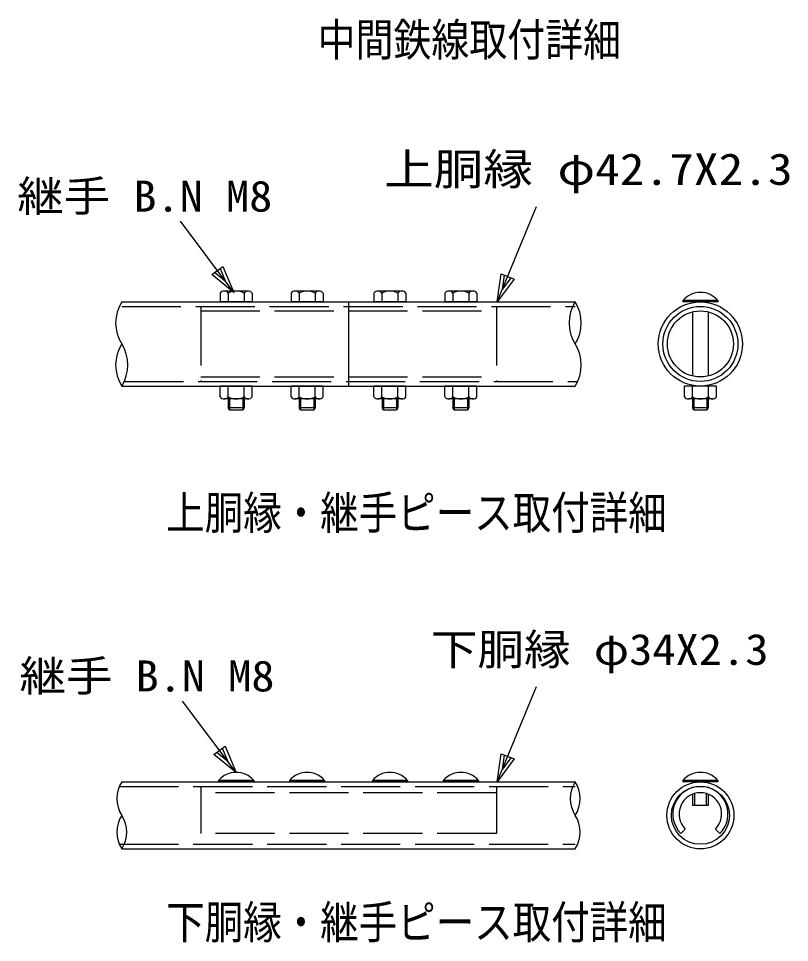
# Model space of a CAD drawing. Units: millimetres, scale not verified. Extents: x -2950 to 2950, y -2100 to 2100.
# Drawn here: x 1004 to 1786, y -425 to 513 of the extents above; entities that cross this region are included whole.
import ezdxf
from ezdxf.enums import TextEntityAlignment as Align

# ---------------------------------------------------------------- set-up
doc = ezdxf.new("R2010")
doc.units = ezdxf.units.MM
doc.header["$LTSCALE"] = 10
doc.linetypes.add('DASHED', pattern=[7.5, 6, -1.5])
for name, color, linetype, lineweight in [('0-1_1', 7, 'Continuous', 25), ('0-2_0', 7, 'Continuous', 25), ('0-4_EXTCNT-L', 2, 'Continuous', 25)]:
    doc.layers.add(name, color=color, linetype=linetype, lineweight=lineweight)
doc.styles.add('ＭＳ ゴシック', font='')
doc.styles.get('ＭＳ ゴシック').set_extended_font_data('MS Gothic')

# ---------------------------------------------------------------- blocks, each defined once
blk = doc.blocks.new('C107')
at = {"layer": '0-1_1', "color": 4}
blk.add_line((22168.3, 18875.2), (21625.2, 19599.4), dxfattribs=at)
blk.add_lwpolyline([(22056.3, 19141.2), (22168.3, 18875.2), (21944.3, 19057.2)], close=True, dxfattribs=at)
blk.add_lwpolyline([(22028.3, 19120.2), (22084.3, 18987.2), (21972.3, 19078.2)], dxfattribs=at)
blk = doc.blocks.new('C105')
at = {"layer": '0-1_1', "color": 4}
blk.add_line((15444.5, 18695.2), (15845.4, 19661.7), dxfattribs=at)
blk.add_lwpolyline([(15616.5, 18927), (15444.5, 18695.2), (15487.1, 18980.6)], close=True, dxfattribs=at)
blk.add_lwpolyline([(15584.1, 18940.4), (15498.2, 18824.5), (15519.5, 18967.2)], dxfattribs=at)
blk = doc.blocks.new('C331')
at = {"layer": '0-1_1', "color": 4}
blk.add_line((22168.3, 18875.2), (21625.2, 19599.4), dxfattribs=at)
blk.add_lwpolyline([(22056.3, 19141.2), (22168.3, 18875.2), (21944.3, 19057.2)], close=True, dxfattribs=at)
blk.add_lwpolyline([(22028.3, 19120.2), (22084.3, 18987.2), (21972.3, 19078.2)], dxfattribs=at)
blk = doc.blocks.new('C330')
at = {"layer": '0-1_1', "color": 4}
blk.add_line((15444.5, 18695.2), (15845.4, 19661.7), dxfattribs=at)
blk.add_lwpolyline([(15616.5, 18927), (15444.5, 18695.2), (15487.1, 18980.6)], close=True, dxfattribs=at)
blk.add_lwpolyline([(15584.1, 18940.4), (15498.2, 18824.5), (15519.5, 18967.2)], dxfattribs=at)

msp = doc.modelspace()

# ---------------------------------------------------------------- linework, layer by layer
at = {"layer": '0-2_0'}
for p, q in [((1237.48, 236.3), (1212.79, 236.3)), ((1309.48, 236.3), (1284.79, 236.3)), ((1393.48, 236.3), (1368.79, 236.3)), ((1465.48, 236.3), (1440.79, 236.3)), ((1109.01, 225.3), (1569.01, 225.3)), ((1208.81, 234.3), (1208.81, 225.3)), ((1241.21, 225.3), (1208.81, 225.3)), ((1216.91, 234.3), (1216.91, 225.3)), ((1233.11, 234.3), (1233.11, 225.3)), ((1241.21, 234.3), (1241.21, 225.3)), ((1280.81, 234.3), (1280.81, 225.3)), ((1313.21, 225.3), (1280.81, 225.3)), ((1288.91, 234.3), (1288.91, 225.3)), ((1305.11, 234.3), (1305.11, 225.3)), ((1313.21, 234.3), (1313.21, 225.3)), ((1364.81, 234.3), (1364.81, 225.3)), ((1397.21, 225.3), (1364.81, 225.3)), ((1372.91, 234.3), (1372.91, 225.3)), ((1389.11, 234.3), (1389.11, 225.3)), ((1397.21, 234.3), (1397.21, 225.3)), ((1436.81, 234.3), (1436.81, 225.3)), ((1469.21, 225.3), (1436.81, 225.3)), ((1444.91, 234.3), (1444.91, 225.3)), ((1461.11, 234.3), (1461.11, 225.3)), ((1469.21, 234.3), (1469.21, 225.3)), ((1678.21, 226.69), (1678.21, 225.3)), ((1713.81, 226.69), (1678.21, 226.69)), ((1713.81, 225.3), (1678.21, 225.3)), ((1688.01, 225.3), (1688.01, 224.54)), ((1704.01, 225.3), (1704.01, 224.54)), ((1713.81, 226.69), (1713.81, 225.3)), ((1688.01, 215.13), (1688.01, 150.07)), ((1704.01, 215.13), (1704.01, 150.07)), ((1688.01, 140.66), (1688.01, 139.9)), ((1704.01, 140.66), (1704.01, 139.9)), ((1109.01, 139.9), (1569.01, 139.9)), ((1241.21, 139.9), (1208.81, 139.9)), ((1208.81, 128.9), (1208.81, 139.9)), ((1216.91, 128.9), (1216.91, 139.9)), ((1233.11, 128.9), (1233.11, 139.9)), ((1241.21, 128.9), (1241.21, 139.9)), ((1280.81, 128.9), (1280.81, 139.9)), ((1313.21, 139.9), (1280.81, 139.9)), ((1288.91, 128.9), (1288.91, 139.9)), ((1305.11, 128.9), (1305.11, 139.9)), ((1313.21, 128.9), (1313.21, 139.9)), ((1364.81, 128.9), (1364.81, 139.9)), ((1397.21, 139.9), (1364.81, 139.9)), ((1372.91, 128.9), (1372.91, 139.9)), ((1389.11, 128.9), (1389.11, 139.9)), ((1397.21, 128.9), (1397.21, 139.9)), ((1469.21, 139.9), (1436.81, 139.9)), ((1436.81, 128.9), (1436.81, 139.9)), ((1444.91, 128.9), (1444.91, 139.9)), ((1461.11, 128.9), (1461.11, 139.9)), ((1469.21, 128.9), (1469.21, 139.9)), ((1679.81, 128.9), (1679.81, 139.9)), ((1712.21, 139.9), (1679.81, 139.9)), ((1687.91, 128.9), (1687.91, 139.9)), ((1704.11, 128.9), (1704.11, 139.9)), ((1712.21, 128.9), (1712.21, 139.9)), ((1237.48, 126.9), (1212.79, 126.9)), ((1217.01, 126.9), (1217.01, 117.7)), ((1218.37, 126.9), (1218.37, 115.3)), ((1231.66, 126.9), (1231.66, 115.3)), ((1233.01, 126.9), (1233.01, 117.7)), ((1309.48, 126.9), (1284.79, 126.9)), ((1289.01, 126.9), (1289.01, 117.7)), ((1290.37, 126.9), (1290.37, 115.3)), ((1303.66, 126.9), (1303.66, 115.3)), ((1305.01, 126.9), (1305.01, 117.7)), ((1393.48, 126.9), (1368.79, 126.9)), ((1373.01, 126.9), (1373.01, 117.7)), ((1374.37, 126.9), (1374.37, 115.3)), ((1387.66, 126.9), (1387.66, 115.3)), ((1389.01, 126.9), (1389.01, 117.7)), ((1465.48, 126.9), (1440.79, 126.9)), ((1445.01, 126.9), (1445.01, 117.7)), ((1446.37, 126.9), (1446.37, 115.3)), ((1459.66, 126.9), (1459.66, 115.3)), ((1461.01, 126.9), (1461.01, 117.7)), ((1708.48, 126.9), (1683.79, 126.9)), ((1688.01, 126.9), (1688.01, 117.7)), ((1689.37, 126.9), (1689.37, 115.3)), ((1702.66, 126.9), (1702.66, 115.3)), ((1704.01, 126.9), (1704.01, 117.7)), ((1233.01, 117.7), (1217.01, 117.7)), ((1218.37, 115.3), (1217.01, 117.7)), ((1231.66, 115.3), (1218.37, 115.3)), ((1233.01, 117.7), (1231.66, 115.3)), ((1290.37, 115.3), (1289.01, 117.7)), ((1305.01, 117.7), (1289.01, 117.7)), ((1303.66, 115.3), (1290.37, 115.3)), ((1305.01, 117.7), (1303.66, 115.3)), ((1374.37, 115.3), (1373.01, 117.7)), ((1389.01, 117.7), (1373.01, 117.7)), ((1387.66, 115.3), (1374.37, 115.3)), ((1389.01, 117.7), (1387.66, 115.3)), ((1461.01, 117.7), (1445.01, 117.7)), ((1446.37, 115.3), (1445.01, 117.7)), ((1459.66, 115.3), (1446.37, 115.3)), ((1461.01, 117.7), (1459.66, 115.3)), ((1689.37, 115.3), (1688.01, 117.7)), ((1704.01, 117.7), (1688.01, 117.7)), ((1702.66, 115.3), (1689.37, 115.3)), ((1704.01, 117.7), (1702.66, 115.3)), ((1109.01, -261.74), (1569.01, -261.74)), ((1242.81, -261.74), (1207.21, -261.74)), ((1242.81, -260.35), (1242.81, -261.74)), ((1279.21, -260.35), (1279.21, -261.74)), ((1314.81, -260.35), (1279.21, -260.35)), ((1314.81, -261.74), (1279.21, -261.74)), ((1314.81, -260.35), (1314.81, -261.74)), ((1398.81, -261.74), (1363.21, -261.74)), ((1398.81, -260.35), (1398.81, -261.74)), ((1435.21, -260.35), (1435.21, -261.74)), ((1470.81, -260.35), (1435.21, -260.35)), ((1470.81, -261.74), (1435.21, -261.74)), ((1470.81, -260.35), (1470.81, -261.74)), ((1678.21, -260.35), (1678.21, -261.74)), ((1713.81, -260.35), (1678.21, -260.35)), ((1713.81, -261.74), (1678.21, -261.74)), ((1688.01, -261.74), (1688.01, -262.7)), ((1690.01, -261.74), (1690.01, -262.28)), ((1702.01, -261.74), (1702.01, -262.28)), ((1704.01, -261.74), (1704.01, -262.7)), ((1713.81, -260.35), (1713.81, -261.74)), ((1688.01, -274.28), (1688.01, -285.74)), ((1690.01, -273.59), (1690.01, -285.74)), ((1702.01, -273.59), (1702.01, -285.74)), ((1704.01, -274.28), (1704.01, -285.74)), ((1704.01, -285.74), (1688.01, -285.74)), ((1680.74, -309.62), (1676.21, -314.14)), ((1711.29, -309.62), (1715.81, -314.14)), ((1109.01, -329.74), (1569.01, -329.74))]:
    msp.add_line(p, q, dxfattribs=at)
at = {"layer": '0-2_0', "linetype": 'DASHED'}
for p, q in [((1109.01, 220.7), (1569.01, 220.7)), ((1189.01, 220.7), (1189.01, 144.5)), ((1189.01, 216.1), (1489.01, 216.1)), ((1489.01, 220.7), (1489.01, 144.5)), ((1111.47, 144.5), (1571.47, 144.5)), ((1189.01, 149.1), (1489.01, 149.1)), ((1106.56, -266.34), (1569.01, -266.34)), ((1189.01, -266.34), (1189.01, -314.14)), ((1489.01, -266.34), (1489.01, -314.14)), ((1489.01, -272.74), (1189.01, -272.74)), ((1489.01, -314.14), (1189.01, -314.14)), ((1106.56, -325.14), (1569.01, -325.14))]:
    msp.add_line(p, q, dxfattribs=at)
at = {"layer": '0-2_0'}
for points in [[(1242.81, -260.35), (1207.21, -260.35), (1207.21, -261.74)], [(1398.81, -260.35), (1363.21, -260.35), (1363.21, -261.74)]]:
    msp.add_lwpolyline(points, dxfattribs=at)
for centre, radius in [((1696.01, 182.6), 42.7), ((1696.01, 182.6), 38.1), ((1696.01, 182.6), 33.5), ((1696.01, -295.74), 34), ((1696.01, -295.74), 29.4)]:
    msp.add_circle(centre, radius, dxfattribs=at)
for centre, radius, start, end in [((1212.86, 231.2), 5.1, 37.42505, 142.57495), ((1225.01, 218.9), 17.4, 62.26063, 117.73937), ((1237.16, 231.22), 5.08, 37.21089, 142.78911), ((1284.86, 231.2), 5.1, 37.42505, 142.57495), ((1297.01, 218.9), 17.4, 62.26063, 117.73937), ((1309.16, 231.22), 5.08, 37.21089, 142.78911), ((1368.86, 231.2), 5.1, 37.42505, 142.57495), ((1381.01, 218.9), 17.4, 62.26063, 117.73937), ((1393.16, 231.22), 5.08, 37.21089, 142.78911), ((1440.86, 231.2), 5.1, 37.42505, 142.57495), ((1453.01, 218.9), 17.4, 62.26063, 117.73937), ((1465.16, 231.22), 5.08, 37.21089, 142.78911), ((1696.01, 211.5), 23.4, 40.47549, 139.52451), ((1212.86, 132), 5.1, 217.42505, 322.57495), ((1225.01, 144.3), 17.4, 242.26063, 297.73937), ((1237.16, 131.98), 5.08, 217.21089, 322.78911), ((1284.86, 132), 5.1, 217.42505, 322.57495), ((1297.01, 144.3), 17.4, 242.26063, 297.73937), ((1309.16, 131.98), 5.08, 217.21089, 322.78911), ((1368.86, 132), 5.1, 217.42505, 322.57495), ((1381.01, 144.3), 17.4, 242.26063, 297.73937), ((1393.16, 131.98), 5.08, 217.21089, 322.78911), ((1440.86, 132), 5.1, 217.42505, 322.57495), ((1453.01, 144.3), 17.4, 242.26063, 297.73937), ((1465.16, 131.98), 5.08, 217.21089, 322.78911), ((1683.86, 132), 5.1, 217.42505, 322.57495), ((1696.01, 144.3), 17.4, 242.26063, 297.73937), ((1708.16, 131.98), 5.08, 217.21089, 322.78911), ((1225.01, -275.54), 23.4, 40.47549, 139.52451), ((1297.01, -275.54), 23.4, 40.47549, 139.52451), ((1381.01, -275.54), 23.4, 40.47549, 139.52451), ((1453.01, -275.54), 23.4, 40.47549, 139.52451), ((1696.01, -275.54), 23.4, 40.47549, 139.52451), ((1696.01, -294.34), 28, 315, 225), ((1696.01, -294.34), 21.6, 315, 225)]:
    msp.add_arc(centre, radius, start, end, dxfattribs=at)
at = {"layer": '0-4_EXTCNT-L', "color": 4}
msp.add_line((1339.01, 225.3), (1339.01, 139.9), dxfattribs=at)
for centre, radius, start, end in [((1142.18, 203.95), 39.45, 147.23138, 212.76862), ((1602.18, 203.95), 39.45, 147.23138, 212.76862), ((1534.55, 203.95), 40.54, 328.22061, 31.77939), ((1142.18, 161.25), 39.45, 147.23138, 212.76862), ((1074.55, 161.25), 40.54, 328.22061, 31.77939), ((1534.55, 161.25), 40.54, 328.22061, 31.77939), ((1135.33, -278.74), 31.33, 147.1374, 212.8626), ((1595.33, -278.74), 31.33, 147.1374, 212.8626), ((1542.63, -278.74), 31.38, 327.19953, 32.80047), ((1135.33, -312.74), 31.33, 147.1374, 212.8626), ((1082.63, -312.74), 31.38, 327.19953, 32.80047), ((1542.63, -312.74), 31.38, 327.19953, 32.80047)]:
    msp.add_arc(centre, radius, start, end, dxfattribs=at)

# ---------------------------------------------------------------- block references
at = {"layer": '0-2_0', "xscale": 0.1, "yscale": 0.1}
for name, p in [('C330', (-54.67, -1644.22)), ('C331', (-994.13, -1652.73)), ('C105', (-54.67, -2131.26)), ('C107', (-991.92, -2139.66))]:
    msp.add_blockref(name, p, dxfattribs=at)

# ---------------------------------------------------------------- texts
at = {"layer": '0-1_1', "color": 4, "style": 'ＭＳ ゴシック'}
for s, height, width, p in [('中間鉄線取付詳細', 33.2, 0.85, (1307.58, 464.83)), ('上胴縁 φ42.7X2.3', 32.03, 1.15, (1375.27, 334.42)), ('継手 B.N M8', 31.41, 1.1, (1002.94, 307.52)), ('上胴縁・継手ピース取付詳細', 33.69, 0.85, (1154.02, -15.55)), ('下胴縁 φ34X2.3', 31.5, 1.1, (1422.52, -152.52)), ('継手 B.N M8', 31.41, 1.1, (1005.15, -179.41)), ('下胴縁・継手ピース取付詳細', 33.69, 0.85, (1154.02, -431.14))]:
    msp.add_text(s, height=height, dxfattribs=dict(at, width=width)).set_placement(p, align=Align.BOTTOM_LEFT)

doc.saveas('drawing.dxf')
